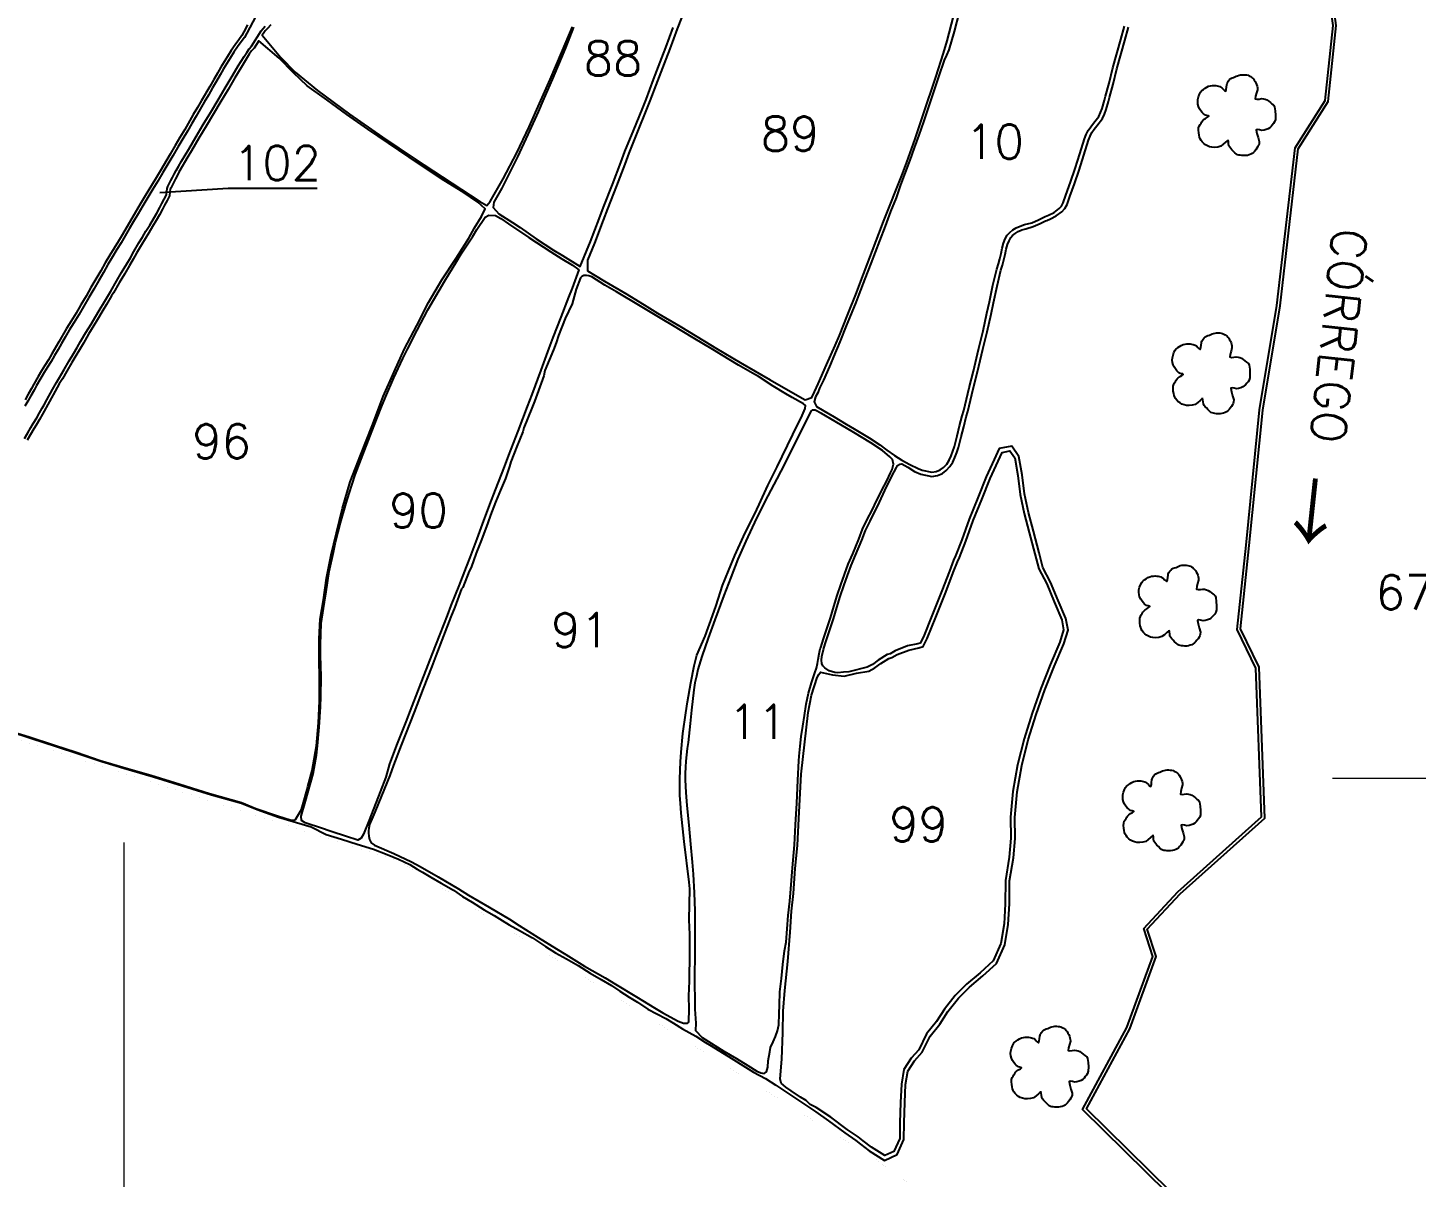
# Model space of a CAD drawing. Extents: x 736398 to 741648, y 7820208 to 7827633.
# Drawn here: x 739009 to 740327, y 7821821 to 7822912 of the extents above; entities that cross this region are included whole.
import ezdxf

# ---------------------------------------------------------------- set-up
doc = ezdxf.new("R2010")
doc.units = 0
doc.linetypes.add('CONTINUO', pattern=[0])
doc.linetypes.add('LIN0', pattern=[0])
for name, color, linetype in [('0114000935', 1, 'Continuous'), ('0114000935002', 5, 'Continuous'), ('0114000935010', 5, 'Continuous'), ('0114000935011', 5, 'Continuous'), ('0114000935088', 5, 'Continuous'), ('0114000935089', 5, 'Continuous'), ('0114000935090', 5, 'Continuous'), ('0114000935096', 5, 'Continuous'), ('0114000935097', 5, 'Continuous'), ('0114000935099', 5, 'Continuous'), ('0114000935102', 5, 'Continuous'), ('0114000935107', 5, 'Continuous'), ('CERCA', 54, 'CERCA_TopoEVN'), ('CURSOS_D_AGUA', 174, 'Continuous'), ('MATO', 3, 'Continuous'), ('TEXTO', 7, 'Continuous')]:
    doc.layers.add(name, color=color, linetype=linetype)
doc.layers.add('MALHA', color=253, linetype='Continuous', lineweight=13)
doc.styles.add('SIMPLEX', font='simplex', dxfattribs={"height": 0.2})
doc.styles.get("Standard").update_dxf_attribs({"font": 'arial.ttf'})
doc.linetypes.add('CERCA_TopoEVN', pattern='A,0.5,-0.2,["X",Standard,S=0.1,R=0,X=-0.1,Y=-0.05],-0.2', length=0.9)

# ---------------------------------------------------------------- blocks, each defined once
blk = doc.blocks.new('MATO')
at = {"layer": 'MATO', "linetype": 'LIN0', "elevation": 1413.2, "flags": 128}
blk.add_lwpolyline([(737601.87, 7822485.45), (737600.99, 7822484.68), (737600, 7822483.79), (737598.91, 7822482.97), (737597.65, 7822482.62), (737596.37, 7822482.48), (737595.15, 7822482.53), (737594.15, 7822482.75), (737593.26, 7822483.1), (737592.46, 7822483.57), (737591.73, 7822484.13), (737591.09, 7822484.76), (737590.56, 7822485.44), (737590.2, 7822486.09), (737589.94, 7822486.8), (737589.77, 7822487.59), (737589.61, 7822488.64), (737589.53, 7822489.72), (737589.56, 7822490.75), (737589.82, 7822491.51), (737590.18, 7822492.17), (737590.59, 7822492.75), (737590.89, 7822493.27), (737591.24, 7822493.76), (737591.67, 7822494.23), (737592.5, 7822494.77), (737593.28, 7822495.27), (737593.84, 7822495.7), (737593.59, 7822495.87), (737593.09, 7822496), (737592.46, 7822496.14), (737592.01, 7822496.4), (737591.57, 7822496.76), (737591.1, 7822497.26), (737590.51, 7822497.99), (737589.96, 7822498.84), (737589.5, 7822499.78), (737589.25, 7822500.74), (737589.15, 7822501.75), (737589.21, 7822502.78), (737589.5, 7822503.91), (737589.9, 7822504.98), (737590.36, 7822505.91), (737590.71, 7822506.39), (737591.11, 7822506.74), (737591.58, 7822507.03), (737592.25, 7822507.51), (737592.99, 7822507.98), (737593.79, 7822508.38), (737594.58, 7822508.57), (737595.36, 7822508.67), (737596.11, 7822508.69), (737596.78, 7822508.66), (737597.39, 7822508.57), (737597.97, 7822508.42), (737598.47, 7822508.26), (737598.95, 7822508.04), (737599.43, 7822507.75), (737600.02, 7822507.11), (737600.57, 7822506.57), (737601.04, 7822506.31), (737601.28, 7822507.05), (737601.42, 7822508.03), (737601.52, 7822509.05), (737601.63, 7822509.5), (737601.75, 7822509.84), (737601.93, 7822510.15), (737602.26, 7822510.67), (737602.66, 7822511.2), (737603.14, 7822511.67), (737603.7, 7822511.94), (737604.3, 7822512.14), (737604.92, 7822512.33), (737605.5, 7822512.61), (737606.08, 7822512.87), (737606.67, 7822513.1), (737607.32, 7822513.22), (737607.97, 7822513.28), (737608.63, 7822513.28), (737609.28, 7822513.25), (737609.9, 7822513.16), (737610.49, 7822513.02), (737611.03, 7822512.8), (737611.54, 7822512.54), (737612, 7822512.22), (737612.4, 7822511.88), (737612.78, 7822511.48), (737613.12, 7822511.01), (737613.49, 7822510.42), (737613.82, 7822509.77), (737614.1, 7822509.07), (737614.33, 7822508.45), (737614.47, 7822507.75), (737614.49, 7822506.92), (737614.09, 7822505.55), (737613.73, 7822504.2), (737613.59, 7822503.08), (737614.29, 7822502.88), (737615.24, 7822502.95), (737616.28, 7822503.12), (737617.06, 7822503.03), (737617.8, 7822502.86), (737618.51, 7822502.58), (737619.26, 7822502.08), (737619.97, 7822501.51), (737620.61, 7822500.92), (737621.1, 7822500.65), (737621.48, 7822500.26), (737621.77, 7822499.59), (737622.01, 7822497.93), (737622.12, 7822496.08), (737622.09, 7822494.3), (737621.78, 7822493.29), (737621.33, 7822492.53), (737620.79, 7822491.93), (737620.29, 7822491.32), (737619.73, 7822490.79), (737619.07, 7822490.36), (737618.21, 7822490.02), (737617.29, 7822489.77), (737616.36, 7822489.63), (737615.36, 7822489.9), (737614.53, 7822490.04), (737613.98, 7822489.84), (737614.27, 7822488.37), (737614.76, 7822486.63), (737615.25, 7822484.9), (737615.21, 7822484.02), (737615.01, 7822483.35), (737614.67, 7822482.8), (737614.25, 7822482.09), (737613.77, 7822481.41), (737613.24, 7822480.79), (737612.76, 7822480.29), (737612.24, 7822479.87), (737611.67, 7822479.54), (737610.96, 7822479.28), (737610.21, 7822479.09), (737609.44, 7822478.99), (737608.67, 7822478.97), (737607.92, 7822479.02), (737607.22, 7822479.12), (737606.64, 7822479.19), (737606.1, 7822479.33), (737605.56, 7822479.59), (737604.91, 7822480.14), (737604.27, 7822480.78), (737603.66, 7822481.46), (737603.14, 7822481.99), (737602.71, 7822482.54), (737602.36, 7822483.15), (737602.25, 7822484.07), (737602.15, 7822484.97), (737601.96, 7822485.71), (737601.96, 7822485.71)], dxfattribs=at)

msp = doc.modelspace()

# ---------------------------------------------------------------- linework, layer by layer
at = {"layer": '0114000935'}
msp.add_lwpolyline([(738992.1, 7822244.1), (739011.6, 7822238), (739035.8, 7822230.1), (739057, 7822223.1), (739078.8, 7822215.7), (739099.9, 7822209.4), (739127.9, 7822201.2), (739155.5, 7822192.7), (739183.1, 7822184.2), (739211.7, 7822176.1), (739226.6, 7822170), (739246.7, 7822162.9), (739277.6, 7822153.7), (739291.9, 7822146.4), (739306.6, 7822141.9), (739321.3, 7822137.3), (739336.8, 7822132.6), (739349.8, 7822127.3), (739360.6, 7822123.1), (739371.5, 7822117.8), (739378.5, 7822113.6), (739383.5, 7822110.5), (739391.4, 7822105.8), (739401.3, 7822100.2), (739412.8, 7822093.5), (739421.6, 7822087.5), (739430.6, 7822082.3), (739442.2, 7822074.9), (739451.4, 7822069.4), (739459.3, 7822064.8), (739465.9, 7822060.6), (739475.7, 7822055.3), (739488, 7822048.4), (739500.2, 7822040.2), (739509.9, 7822034.1), (739520.4, 7822028.4), (739531.3, 7822022), (739542.7, 7822014.8), (739553.2, 7822008.6), (739562.9, 7822003.1), (739570.8, 7821997.7), (739579.7, 7821991.9), (739587.8, 7821987.2), (739597.4, 7821980.4), (739614.6, 7821971.6), (739621.9, 7821967.3), (739630.4, 7821961.9), (739636.9, 7821958.3), (739643.1, 7821955), (739652.4, 7821949), (739657.5, 7821945.6), (739676.5, 7821934), (739687.6, 7821927.2), (739698, 7821920.8), (739709.4, 7821914.8), (739719.1, 7821908.5), (739757, 7821883.2), (739769.1, 7821874.6), (739784.5, 7821863.1), (739795, 7821856), (739799.4, 7821852.3), (739807.8, 7821846.1), (739822.3, 7821836.9), (739834.2, 7821842.5), (739840.7, 7821856.7), (739841, 7821872.6), (739841.6, 7821891.8), (739842.3, 7821909), (739844.6, 7821921.8), (739850.9, 7821931.5), (739858.2, 7821939.7), (739865.6, 7821954.8), (739874.8, 7821966.3), (739882.6, 7821978.4), (739892.5, 7821990.9), (739903, 7822001.3), (739915.8, 7822012.1), (739928.7, 7822024), (739936.7, 7822041.8), (739939.9, 7822061), (739941, 7822080.6), (739941.1, 7822102.4), (739944.7, 7822124.3), (739946.3, 7822142.7), (739946, 7822162.7), (739948.3, 7822186.9), (739952.6, 7822211.8), (739958.9, 7822236.3), (739966.5, 7822260.4), (739974.5, 7822283.8), (739983.3, 7822306), (739992.5, 7822327.5), (739996.6, 7822340.4), (739994.5, 7822351.5), (739987.2, 7822368.7), (739980.1, 7822386.1), (739972.6, 7822400), (739969.1, 7822413.9), (739963.7, 7822434.3), (739959, 7822452.2), (739955.2, 7822469.9), (739953, 7822487.9), (739949.9, 7822505.5), (739943.2, 7822515.2), (739931.3, 7822512.8), (739926.6, 7822502.6), (739918.9, 7822486.1), (739910.9, 7822466.1), (739902.8, 7822446), (739895.6, 7822426.2), (739889.7, 7822411.1), (739887.8, 7822406.8), (739883.9, 7822396.6), (739876.7, 7822377.9), (739867.4, 7822354.2), (739859.2, 7822334.2), (739856.1, 7822328.2), (739853.8, 7822327.5), (739844.2, 7822325.5), (739832.4, 7822320.9), (739827.8, 7822318.1), (739824.7, 7822317.3), (739816.4, 7822312.1), (739810.8, 7822308), (739805.9, 7822305.2), (739788.4, 7822300.9), (739783.4, 7822300.6), (739777.9, 7822300), (739775.2, 7822300.2), (739769.8, 7822301.9), (739765.5, 7822304.8), (739763.8, 7822306.7), (739762.8, 7822308.9), (739762.4, 7822311.8), (739762.9, 7822315.4), (739764.4, 7822322), (739766, 7822327.6), (739770.4, 7822340.7), (739773.7, 7822351.3), (739777.1, 7822362.1), (739780.2, 7822372.5), (739783.6, 7822382.4), (739787, 7822392.4), (739790.7, 7822402), (739794.9, 7822411.6), (739800.7, 7822425.8), (739804.3, 7822435.2), (739808.6, 7822444.1), (739813.2, 7822453.1), (739815.5, 7822457.8), (739824.6, 7822477.1), (739831.4, 7822490.7), (739833.7, 7822494.9), (739834.7, 7822496.9), (739836.7, 7822498), (739838.8, 7822498.3), (739844.3, 7822495.2), (739850.7, 7822491.1), (739856.9, 7822488.5), (739867.2, 7822486.5), (739872.5, 7822487.4), (739877.3, 7822489.1), (739881, 7822492), (739884.5, 7822495.7), (739887.3, 7822500), (739889.2, 7822504.5), (739890.9, 7822509), (739892.5, 7822513.8), (739895.1, 7822523.9), (739897.5, 7822533.4), (739900, 7822542.9), (739901.5, 7822548), (739902.8, 7822553.5), (739906.6, 7822569.5), (739910.5, 7822585.6), (739914.4, 7822601.8), (739915.7, 7822607.2), (739919.8, 7822623.7), (739923.5, 7822640.6), (739925.8, 7822651.4), (739929.2, 7822667.2), (739932.9, 7822682.2), (739934.4, 7822687.1), (739935.7, 7822692.2), (739936.9, 7822697.3), (739938, 7822702.3), (739939.2, 7822706.6), (739940.6, 7822710.3), (739942.2, 7822713.2), (739944, 7822715.3), (739946.4, 7822717.2), (739949.2, 7822718.9), (739952.7, 7822720.5), (739956.4, 7822721.6), (739963.5, 7822723.6), (739970.3, 7822726.5), (739975.2, 7822729), (739976.5, 7822729.5), (739979.9, 7822731), (739985.4, 7822733.8), (739990.8, 7822737.8), (739993.6, 7822740.8), (739995.7, 7822744.6), (739998.4, 7822752.1), (740002.8, 7822764.3), (740007.2, 7822777.4), (740011.7, 7822791.6), (740016.1, 7822805.6), (740017.5, 7822809.4), (740019.2, 7822812.9), (740021.4, 7822816.1), (740024, 7822819.4), (740029.2, 7822826.2), (740031.3, 7822830.4), (740032.8, 7822834.7), (740034.9, 7822842.6), (740035.9, 7822846.4), (740039.4, 7822858.9), (740043, 7822873.5), (740050.6, 7822900.3), (740054.2, 7822913.1)], dxfattribs=at)
at = {"layer": '0114000935002', "elevation": 637.6}
msp.add_lwpolyline([(739217.3, 7822915.1), (739213.8, 7822908.7), (739211.9, 7822905), (739208.9, 7822901), (739205.4, 7822896.3), (739201.7, 7822890.9), (739198.2, 7822885.3), (739195.1, 7822880), (739192, 7822874.9), (739188.8, 7822869.3), (739185.3, 7822863.2), (739181.5, 7822856.8), (739173.6, 7822843.3), (739169.7, 7822836.8), (739165.8, 7822830.1), (739157.6, 7822816), (739153.1, 7822808.4), (739148.5, 7822800.6), (739143.8, 7822792.5), (739134.3, 7822776.4), (739129.6, 7822768.5), (739120.1, 7822752.8), (739115.3, 7822745.1), (739110.8, 7822737.5), (739098.4, 7822716.3), (739094.7, 7822709.8), (739086.4, 7822696.5), (739082.1, 7822689.2), (739077.8, 7822681.6), (739068.6, 7822665.9), (739063.9, 7822657.7), (739059.1, 7822649.5), (739054.4, 7822641.4), (739049.8, 7822633.8), (739045.4, 7822626.8), (739038, 7822614.2), (739031.5, 7822602.8), (739028.2, 7822597.1), (739024.8, 7822591.9), (739021.5, 7822586.6), (739018.3, 7822581.2), (739014.2, 7822574.1), (739012.1, 7822569.8), (739009, 7822564.4), (739006, 7822559.3)], dxfattribs=at)
at = {"layer": '0114000935010'}
msp.add_lwpolyline([(739893.3, 7822927.2), (739888.4, 7822909), (739883.5, 7822891.6), (739881.3, 7822886.5), (739878.9, 7822881.7), (739873.7, 7822865.9), (739867.8, 7822848.8), (739863.7, 7822836.5), (739859.4, 7822823.3), (739854.9, 7822810.5), (739850.4, 7822798.4), (739846.2, 7822786.6), (739841.9, 7822774.9), (739837.5, 7822763.2), (739833.3, 7822751.1), (739828.1, 7822738.1), (739822.9, 7822724.1), (739817.5, 7822710.2), (739809.3, 7822688.6), (739803.6, 7822674.1), (739797.9, 7822659.2), (739795, 7822651.7), (739789.1, 7822636.9), (739786, 7822629.3), (739780, 7822614.2), (739773.9, 7822599.9), (739770.9, 7822593.1), (739765.6, 7822580.7), (739764.2, 7822577.9), (739760.7, 7822570.3), (739758.9, 7822565.9), (739756.6, 7822562.1), (739755.4, 7822557.4), (739757.6, 7822552.9), (739764.7, 7822548.6), (739774.6, 7822543.1), (739785.8, 7822536.2), (739793.6, 7822531.5), (739807.8, 7822523.1), (739818, 7822516.5), (739824.6, 7822511.5), (739831.7, 7822506.3), (739838.9, 7822501.8), (739846.3, 7822497.7), (739854.2, 7822494), (739858, 7822492.3), (739867.2, 7822490.5), (739871.5, 7822491.2), (739875.3, 7822492.6), (739878.3, 7822495), (739881.4, 7822498.1), (739883.7, 7822501.9), (739885.5, 7822506), (739887.2, 7822510.3), (739888.7, 7822515), (739891.3, 7822524.9), (739893.6, 7822534.4), (739896.2, 7822543.9), (739897.7, 7822549), (739898.9, 7822554.4), (739902.7, 7822570.4), (739906.7, 7822586.5), (739910.5, 7822602.7), (739911.8, 7822608.1), (739915.9, 7822624.6), (739919.6, 7822641.4), (739921.9, 7822652.2), (739925.3, 7822668.1), (739929, 7822683.3), (739930.5, 7822688.2), (739931.8, 7822693.2), (739933, 7822698.2), (739934.2, 7822703.2), (739935.4, 7822707.8), (739937, 7822711.9), (739938.8, 7822715.4), (739941.2, 7822718.2), (739944.1, 7822720.5), (739947.4, 7822722.5), (739951.3, 7822724.2), (739955.2, 7822725.5), (739962.2, 7822727.3), (739962.2, 7822727.3), (739968.6, 7822730.1), (739973.5, 7822732.6), (739975, 7822733.2), (739978.2, 7822734.6), (739983.3, 7822737.2), (739988.1, 7822740.8), (739990.3, 7822743.2), (739992, 7822746.2), (739994.6, 7822753.4), (739999, 7822765.7), (740003.4, 7822778.7), (740007.8, 7822792.8), (740012.3, 7822806.9), (740013.8, 7822811), (740015.7, 7822814.9), (740018.2, 7822818.5), (740020.9, 7822821.9), (740025.8, 7822828.3), (740027.6, 7822831.9), (740029, 7822835.8), (740031.1, 7822843.7), (740032.1, 7822847.4), (740035.6, 7822860), (740039.1, 7822874.5), (740046.8, 7822901.3), (740050.3, 7822914.1)], dxfattribs=at)
at = {"layer": '0114000935011'}
msp.add_lwpolyline([(739824.5, 7822482.3), (739828.1, 7822490), (739829.5, 7822493.1), (739830.8, 7822498.2), (739829.9, 7822502.5), (739827.3, 7822505.1), (739820.5, 7822510.9), (739809.3, 7822518.4), (739793.2, 7822528.3), (739775.4, 7822538.5), (739762.5, 7822546.2), (739756.4, 7822549.2), (739754.8, 7822549.5), (739753.5, 7822549.3), (739752.5, 7822548.6), (739751.3, 7822546.4), (739745.2, 7822534), (739737.8, 7822519.2), (739727.5, 7822498.8), (739719.9, 7822484), (739711.5, 7822467.9), (739700.7, 7822446.8), (739690.6, 7822425.1), (739683, 7822407.9), (739676.4, 7822390.6), (739669.7, 7822373.4), (739661.1, 7822350.1), (739654.9, 7822332.9), (739648.8, 7822315.4), (739645.1, 7822303.2), (739643.6, 7822296.8), (739642.3, 7822290.3), (739641.3, 7822283.8), (739639, 7822264.4), (739637.8, 7822251.8), (739635.8, 7822233.8), (739635, 7822228), (739634.2, 7822222), (739633.6, 7822216.1), (739633.2, 7822210.2), (739633, 7822204.3), (739633, 7822198.3), (739633.3, 7822192.3), (739633.6, 7822186.3), (739634.6, 7822174), (739636.6, 7822155.3), (739638, 7822137.3), (739639.6, 7822120.3), (739640.6, 7822108.7), (739641.6, 7822091), (739642.1, 7822073.9), (739642.2, 7822054.5), (739642.1, 7822035), (739642, 7822028.4), (739641.8, 7822015.6), (739641.9, 7822003), (739642.1, 7821991), (739642.3, 7821980.4), (739643.1, 7821967.2), (739642.9, 7821960.2), (739649.1, 7821953.8), (739657.5, 7821948.4), (739669.7, 7821940.8), (739681.8, 7821933.6), (739692.6, 7821927.1), (739700.9, 7821921.8), (739704.7, 7821920.1), (739708.1, 7821919.5), (739710.2, 7821921), (739711.4, 7821925.4), (739711.8, 7821931.6), (739713.4, 7821940.1), (739713.9, 7821944), (739716.4, 7821949.6), (739718.8, 7821954.5), (739720.8, 7821959.9), (739721.9, 7821965.6), (739722.4, 7821976.3), (739722.6, 7821984.5), (739723, 7821997.1), (739724.4, 7822009.6), (739725.7, 7822023), (739727.3, 7822036.1), (739728.8, 7822044.3), (739729.9, 7822056.9), (739730.9, 7822069.5), (739732.5, 7822083), (739733.4, 7822094.9), (739735, 7822114.9), (739736.8, 7822136.7), (739737.9, 7822155.6), (739739.1, 7822176.2), (739740, 7822198.1), (739740.9, 7822216.3), (739741.3, 7822220.9), (739742.3, 7822230.2), (739743.2, 7822239.6), (739744.7, 7822249.4), (739746.3, 7822259.5), (739747.8, 7822270.2), (739750, 7822280.6), (739753, 7822290.5), (739754.5, 7822295.2), (739756.1, 7822299.9), (739757.6, 7822304.5), (739758.8, 7822308.8), (739759.4, 7822312.7), (739760.2, 7822318.1), (739761.2, 7822322.7), (739761.7, 7822323.9), (739764.4, 7822332.1), (739767.5, 7822341.6), (739770.9, 7822352.2), (739774.2, 7822363), (739777.3, 7822373.4), (739780.8, 7822383.4), (739784.2, 7822393.4), (739787.9, 7822403.2), (739792.1, 7822412.8), (739797.9, 7822426.9), (739801.5, 7822436.4), (739805.9, 7822445.4), (739810.5, 7822454.5), (739812.8, 7822459.1), (739819.9, 7822473.3)], close=True, dxfattribs=at)
at = {"layer": '0114000935088', "linetype": 'CONTINUO', "elevation": 625.3}
msp.add_lwpolyline([(739527, 7822912.9), (739519.2, 7822893.5), (739515.1, 7822883.7), (739506.6, 7822863.5), (739497.8, 7822843), (739493.2, 7822832.5), (739483.4, 7822811.1), (739473.7, 7822789.9), (739468.8, 7822779.8), (739458.8, 7822760.2), (739451.1, 7822746.8), (739450.6, 7822741.9), (739456.1, 7822735.9), (739469.1, 7822727.4), (739476.1, 7822722.7), (739491.4, 7822712.1), (739508, 7822701.4), (739516.3, 7822696.2), (739533.1, 7822685.9), (739543.1, 7822709.4), (739551.4, 7822731.1), (739555.5, 7822742), (739563.9, 7822763.7), (739571.8, 7822784.6), (739575.8, 7822794.9), (739584.1, 7822815.5), (739592, 7822834.9), (739595.8, 7822844.5), (739603, 7822863.4), (739610.8, 7822884), (739614.6, 7822893.8), (739621.7, 7822912.8)], dxfattribs=at)
at = {"layer": '0114000935089', "linetype": 'CONTINUO', "elevation": 623.9}
msp.add_lwpolyline([(739633.1, 7822930.9), (739625.4, 7822911.3), (739618.3, 7822892.4), (739614.6, 7822882.6), (739606.7, 7822862), (739599.5, 7822843.1), (739595.7, 7822833.5), (739587.8, 7822814), (739579.5, 7822793.5), (739575.5, 7822783.1), (739567.6, 7822762.3), (739559.2, 7822740.6), (739555.1, 7822729.7), (739546.8, 7822708), (739540.3, 7822691.7), (739540.1, 7822681.7), (739547.4, 7822677.1), (739556.4, 7822671.7), (739577.4, 7822659.4), (739596.6, 7822647.7), (739606.7, 7822641.6), (739628, 7822629), (739651.2, 7822614.8), (739662.7, 7822608), (739685.1, 7822594.6), (739713.7, 7822578.1), (739726.5, 7822570.8), (739747, 7822559.3), (739753.3, 7822561.4), (739755.9, 7822566.9), (739759.3, 7822574.2), (739767.3, 7822592.4), (739775.4, 7822610.9), (739779.4, 7822620.4), (739787.1, 7822639.6), (739795.6, 7822660.8), (739799.8, 7822671.8), (739808.4, 7822694.4), (739817, 7822716.9), (739821.4, 7822728.4), (739839.3, 7822773.9), (739843.4, 7822785), (739851.4, 7822807), (739859.1, 7822829.8), (739871.2, 7822865.7), (739878.3, 7822888.4), (739881.7, 7822900), (739887.9, 7822923.3)], dxfattribs=at)
at = {"layer": '0114000935090', "linetype": 'CONTINUO', "elevation": 607.7}
msp.add_lwpolyline([(739526, 7822687), (739532, 7822682.6), (739525.5, 7822665.1), (739522.2, 7822656.5), (739514.8, 7822637.8), (739507.2, 7822618.3), (739503.5, 7822608.2), (739496, 7822587.2), (739487.4, 7822564.2), (739483, 7822552.7), (739473.9, 7822529.3), (739465.2, 7822506.7), (739461, 7822495.6), (739452.6, 7822473.7), (739447.1, 7822459.8), (739443.8, 7822451.2), (739441.4, 7822444.7), (739435, 7822427.3), (739428.4, 7822409.5), (739425, 7822400.5), (739417.9, 7822382.6), (739410.4, 7822363.8), (739406.8, 7822354.5), (739399.8, 7822336.5), (739392.3, 7822317.4), (739388.4, 7822307.4), (739380.4, 7822286.3), (739371.9, 7822264.1), (739367.7, 7822253.5), (739359.5, 7822232.9), (739352.2, 7822213.5), (739348.7, 7822200.9), (739343.2, 7822186.8), (739332.7, 7822160), (739327.3, 7822146.7), (739325.1, 7822142.9), (739321.9, 7822141.1), (739320.2, 7822141.7), (739312.4, 7822144.2), (739295.7, 7822149.6), (739287.6, 7822152.3), (739272.1, 7822157.5), (739268.4, 7822159.6), (739268.2, 7822163.9), (739272.4, 7822178), (739274.6, 7822186), (739279.5, 7822204.1), (739282.7, 7822221.8), (739283.9, 7822230.6), (739285.4, 7822248.2), (739286.5, 7822267.5), (739286.8, 7822277.1), (739287.2, 7822296.3), (739286.7, 7822316.7), (739286.7, 7822326.8), (739287.3, 7822346.7), (739290.4, 7822366.9), (739291.9, 7822376.8), (739294.9, 7822396), (739298.9, 7822414.6), (739301, 7822423.9), (739305.5, 7822442.4), (739310.9, 7822461), (739313.7, 7822470.2), (739319.4, 7822488.1), (739326.7, 7822507), (739337.6, 7822534.7), (739344.5, 7822552.6), (739348.3, 7822561.7), (739356.4, 7822580.2), (739364.9, 7822598.4), (739369.2, 7822607.4), (739378.3, 7822625.4), (739388.7, 7822644.5), (739393.9, 7822653.9), (739404.6, 7822672.1), (739415.1, 7822689.3), (739420.3, 7822697.7), (739430.9, 7822713.8), (739435.1, 7822720.9), (739443.1, 7822732.5), (739446.5, 7822734.4), (739452.8, 7822734.3), (739457.9, 7822731.2), (739465.2, 7822726.4), (739484.5, 7822713.3), (739505.4, 7822699.6), (739515.7, 7822693.1)], close=True, dxfattribs=at)
at = {"layer": '0114000935096', "elevation": 637.6}
msp.add_lwpolyline([(738991.3, 7822245), (739010, 7822239.2), (739033.9, 7822231.4), (739054.5, 7822224.7), (739077.3, 7822216.8), (739098.7, 7822210.4), (739125.4, 7822202.6), (739152.9, 7822194.2), (739181.2, 7822185.4), (739211.7, 7822176.8), (739225.1, 7822171.2), (739245.6, 7822164), (739258.7, 7822160.1), (739261.3, 7822159.9), (739263, 7822160.6), (739268.4, 7822170), (739270.5, 7822176.8), (739273.8, 7822189.3), (739274.7, 7822192.1), (739278.8, 7822207.3), (739282.7, 7822230.7), (739284.6, 7822252.5), (739285.5, 7822273.2), (739285.8, 7822294), (739285.3, 7822313.4), (739285.3, 7822332.1), (739286.4, 7822351), (739289.3, 7822369.4), (739292.4, 7822389.9), (739296.6, 7822412.1), (739301.9, 7822433), (739307.5, 7822456.3), (739314.8, 7822481.2), (739325, 7822507.4), (739335.8, 7822534.4), (739346.1, 7822562.2), (739356.6, 7822585.7), (739366.4, 7822607.7), (739378.1, 7822629.8), (739389.3, 7822651.7), (739401.9, 7822673.2), (739415.4, 7822693.6), (739427.5, 7822712.8), (739432.9, 7822722.4), (739439.5, 7822733.3), (739443.1, 7822740.5), (739435.9, 7822747), (739422.1, 7822756.2), (739404.2, 7822767.4), (739386.2, 7822779), (739370.9, 7822789.5), (739351.1, 7822803), (739331.4, 7822816.2), (739311.7, 7822830.1), (739292.7, 7822844.1), (739274, 7822857.3), (739260.9, 7822869.8), (739247.4, 7822883.6), (739228, 7822900.2), (739223.6, 7822893.2), (739221.1, 7822890.6), (739219, 7822887.4), (739211.1, 7822874.7), (739205.2, 7822864.9), (739198.8, 7822854), (739191.9, 7822842.3), (739184.9, 7822830.6), (739177.9, 7822819.1), (739171, 7822807.6), (739167.6, 7822801.7), (739164, 7822795.7), (739160.5, 7822789.9), (739152.1, 7822775.4), (739150.3, 7822772), (739148.8, 7822769), (739147.3, 7822766), (739144.4, 7822760.3), (739143.9, 7822759.1), (739143.5, 7822756.6), (739143.1, 7822753), (739140.9, 7822748.3), (739138.4, 7822744.1), (739136.6, 7822740.3), (739133.6, 7822734.8), (739130.5, 7822729.5), (739127, 7822723.6), (739123.4, 7822717.7), (739120, 7822712.1), (739116.7, 7822706.5), (739111.9, 7822698.5), (739108.6, 7822692.7), (739105.1, 7822686.6), (739100.3, 7822678.6), (739095.5, 7822670.4), (739090, 7822660.9), (739088.1, 7822657.8), (739083.3, 7822649.7), (739079.9, 7822644.1), (739074.8, 7822635.5), (739071.3, 7822629.6), (739066.3, 7822621.4), (739061.4, 7822613), (739050.5, 7822594.6), (739045.7, 7822586.5), (739041.4, 7822579), (739038.5, 7822574.2), (739034.7, 7822567.5), (739029.3, 7822557.7), (739022.5, 7822545.5), (739019.8, 7822540.6), (739016.4, 7822535.1), (739014.2, 7822531.5), (739011.2, 7822526.2), (739007.9, 7822520.9)], dxfattribs=at)
at = {"layer": '0114000935097', "elevation": 632.2}
msp.add_lwpolyline([(739239.4, 7822915.1), (739236.3, 7822911.9), (739234.1, 7822909.5), (739232.8, 7822907.7), (739231.2, 7822905.3), (739248.7, 7822884.4), (739262.6, 7822870.3), (739283.9, 7822852.9), (739314.1, 7822830.4), (739345.4, 7822808.5), (739376.6, 7822787.6), (739402, 7822770.9), (739437.9, 7822747.6), (739444.7, 7822743.8), (739447.7, 7822747.4), (739460.2, 7822768.9), (739473.1, 7822793.8), (739484.7, 7822818.4), (739494.7, 7822840.6), (739504.6, 7822863.2), (739515.5, 7822888.8), (739526, 7822913.5)], dxfattribs=at)
at = {"layer": '0114000935099'}
msp.add_lwpolyline([(739983.5, 7822367.2), (739990.6, 7822350.4), (739992.4, 7822340.7), (739988.7, 7822328.9), (739979.6, 7822307.5), (739970.8, 7822285.2), (739962.7, 7822261.6), (739955, 7822237.4), (739948.7, 7822212.6), (739944.3, 7822187.4), (739942, 7822162.9), (739942.3, 7822142.9), (739940.7, 7822124.8), (739937.1, 7822102.7), (739937, 7822080.7), (739935.9, 7822061.5), (739932.9, 7822043), (739925.4, 7822026.4), (739913.2, 7822015.2), (739900.3, 7822004.3), (739889.5, 7821993.5), (739879.3, 7821980.7), (739871.6, 7821968.7), (739862.2, 7821957), (739854.8, 7821941.9), (739847.7, 7821934), (739840.8, 7821923.4), (739838.3, 7821909.4), (739837.6, 7821892), (739837, 7821872.7), (739836.7, 7821857.6), (739831.1, 7821845.5), (739822.6, 7821841.5), (739810.1, 7821849.4), (739801.9, 7821855.5), (739797.4, 7821859.2), (739786.9, 7821866.4), (739771.4, 7821877.9), (739757.4, 7821887.1), (739751.6, 7821890.1), (739747.9, 7821893.9), (739742.5, 7821896.9), (739733.8, 7821902.9), (739728.5, 7821906.6), (739724.1, 7821910.4), (739723.2, 7821914.3), (739724.8, 7821933), (739725.6, 7821958.4), (739726.2, 7821978.5), (739727.7, 7821998.3), (739730.4, 7822025.8), (739732.6, 7822053.8), (739734.1, 7822073.7), (739735.9, 7822090.5), (739737.5, 7822114.1), (739739.6, 7822135.9), (739740.9, 7822161.6), (739743.2, 7822203.8), (739749.7, 7822262.2), (739752.8, 7822278.7), (739758.4, 7822295.6), (739759.8, 7822298.4), (739761.6, 7822300.5), (739773, 7822298), (739784.1, 7822296.9), (739795.7, 7822299.5), (739807.3, 7822301.4), (739813, 7822304.6), (739818.7, 7822308.8), (739826.3, 7822313.6), (739829.4, 7822314.4), (739834.2, 7822317.3), (739845.3, 7822321.6), (739854.9, 7822323.6), (739858.9, 7822324.9), (739862.8, 7822332.6), (739871.1, 7822352.7), (739880.5, 7822376.4), (739887.6, 7822395.2), (739891.5, 7822405.3), (739893.4, 7822409.6), (739899.4, 7822424.8), (739906.5, 7822444.6), (739914.6, 7822464.6), (739922.6, 7822484.5), (739930.2, 7822501), (739934, 7822509.3), (739941.4, 7822510.7), (739946.2, 7822504), (739949, 7822487.4), (739951.3, 7822469.3), (739955.1, 7822451.3), (739959.8, 7822433.3), (739965.2, 7822412.9), (739968.8, 7822398.6), (739976.4, 7822384.4)], close=True, dxfattribs=at)
at = {"layer": '0114000935102', "elevation": 637.6}
for points in [[(739227.9, 7822928.8), (739216.5, 7822907.2), (739214.4, 7822903.3), (739211.3, 7822899.2), (739207.9, 7822894.5), (739204.2, 7822889.3), (739200.8, 7822883.7), (739197.7, 7822878.5), (739194.6, 7822873.4), (739191.4, 7822867.8), (739187.9, 7822861.7), (739184.1, 7822855.3), (739180.1, 7822848.5), (739176.2, 7822841.8), (739172.3, 7822835.3), (739168.4, 7822828.6), (739164.4, 7822821.7), (739160.2, 7822814.4), (739155.7, 7822806.9), (739151, 7822799.1), (739146.4, 7822791), (739141.6, 7822782.9), (739136.9, 7822774.9), (739132.2, 7822766.9), (739127.4, 7822759.1), (739122.6, 7822751.2), (739117.9, 7822743.5), (739113.4, 7822735.9), (739109.1, 7822728.6), (739104.9, 7822721.5), (739101, 7822714.8), (739097.3, 7822708.3), (739093.2, 7822701.8), (739089, 7822694.9), (739084.7, 7822687.7), (739080.4, 7822680.1), (739075.9, 7822672.4), (739071.2, 7822664.4), (739066.5, 7822656.2), (739061.7, 7822648), (739057, 7822639.9), (739052.3, 7822632.3), (739048, 7822625.2), (739044.2, 7822618.7), (739040.6, 7822612.7), (739037.3, 7822606.9), (739034.1, 7822601.3), (739030.8, 7822595.6), (739027.4, 7822590.3), (739024.1, 7822585), (739020.9, 7822579.7), (739016.9, 7822572.7), (739014.7, 7822568.4), (739011.6, 7822562.9), (739008.6, 7822557.8), (739005.8, 7822553)], [(739005.4, 7822522.4), (739008.6, 7822527.8), (739011.6, 7822533), (739013.8, 7822536.7), (739017.2, 7822542.2), (739019.8, 7822546.9), (739022.3, 7822551.3), (739024, 7822554.3), (739026.6, 7822559.1), (739032.1, 7822568.9), (739035.9, 7822575.7), (739038.8, 7822580.5), (739043.1, 7822588), (739048, 7822596.2), (739052.3, 7822603.5), (739055.4, 7822608.8), (739058.8, 7822614.5), (739063.7, 7822623), (739068.7, 7822631.1), (739072.2, 7822637), (739077.4, 7822645.7), (739080.7, 7822651.3), (739085.6, 7822659.3), (739087.5, 7822662.4), (739092.9, 7822671.9), (739097.7, 7822680.1), (739102.5, 7822688.2), (739106, 7822694.1), (739109.3, 7822700), (739114.2, 7822708.1), (739117.5, 7822713.6), (739120.8, 7822719.3), (739124.4, 7822725.1), (739127.9, 7822731), (739131, 7822736.3), (739133.9, 7822741.7), (739135.8, 7822745.5), (739138.2, 7822749.7), (739140.2, 7822753.8), (739140.5, 7822757), (739141, 7822759.9), (739141.7, 7822761.6), (739144.6, 7822767.3), (739146.1, 7822770.3), (739147.6, 7822773.3), (739149.5, 7822776.8), (739151.8, 7822780.8), (739154.6, 7822785.8), (739157.9, 7822791.4), (739161.5, 7822797.3), (739165, 7822803.2), (739168.4, 7822809.2), (739175.3, 7822820.7), (739182.4, 7822832.2), (739189.3, 7822843.9), (739196.2, 7822855.5), (739202.6, 7822866.4), (739208.5, 7822876.3), (739211.3, 7822880.8), (739214, 7822885.1), (739216.5, 7822889.1), (739218.8, 7822892.4), (739221.2, 7822895), (739230.3, 7822909.4), (739231.7, 7822911.5), (739234.1, 7822913.9)]]:
    msp.add_lwpolyline(points, dxfattribs=at)
at = {"layer": '0114000935107', "linetype": 'CONTINUO', "elevation": 607.7}
msp.add_lwpolyline([(739635.2, 7821967.4), (739636.1, 7821967.8), (739636.5, 7821969), (739636.8, 7821980.5), (739636.6, 7821993.2), (739637, 7822007.3), (739637.4, 7822033.9), (739637.3, 7822051.4), (739636.9, 7822065.4), (739637.3, 7822094.8), (739636.9, 7822101.1), (739631.9, 7822139.8), (739629.1, 7822166.6), (739628.4, 7822176.2), (739628, 7822183.6), (739627.8, 7822199.3), (739628.5, 7822215.3), (739629.2, 7822224.7), (739630.9, 7822242.2), (739633.5, 7822262.1), (739635.3, 7822272.4), (739638.5, 7822290.4), (739641.6, 7822306.7), (739644.1, 7822316.8), (739652.1, 7822334.9), (739658.9, 7822354.2), (739662.4, 7822363.9), (739668.4, 7822382.8), (739674.1, 7822396.9), (739680.2, 7822411.5), (739690.1, 7822432.8), (739698.9, 7822450.3), (739703.4, 7822459.9), (739711.4, 7822477.7), (739720.3, 7822495.5), (739725.2, 7822505.4), (739735.3, 7822526.3), (739744, 7822544.3), (739746.9, 7822550.9), (739747.2, 7822553.8), (739745.4, 7822555.4), (739734.7, 7822561.4), (739728.7, 7822564.9), (739716.4, 7822572.1), (739702.5, 7822581.3), (739696.9, 7822584.5), (739683.6, 7822592.1), (739667.6, 7822601.8), (739659.1, 7822607), (739640.7, 7822618.1), (739621.1, 7822629.7), (739611.1, 7822635.7), (739590.6, 7822648), (739567.7, 7822661.6), (739556.8, 7822668.1), (739544.2, 7822675.9), (739541.6, 7822676.9), (739539.2, 7822677.3), (739536.6, 7822677.3), (739534.7, 7822676.3), (739533.7, 7822675.1), (739529.3, 7822664.2), (739525.5, 7822650.4), (739518.9, 7822636.4), (739512.6, 7822620.4), (739510.5, 7822613.3), (739508, 7822606.7), (739499.8, 7822586.9), (739498.7, 7822582), (739489.7, 7822557.6), (739487.3, 7822551.2), (739479.7, 7822532.7), (739478.8, 7822528.8), (739473, 7822514.9), (739467.3, 7822500.4), (739466.1, 7822496), (739462.2, 7822484.5), (739457.7, 7822473.5), (739452.8, 7822461.9), (739448.2, 7822449.7), (739445.5, 7822442.5), (739439.6, 7822426.1), (739434.6, 7822413.5), (739429.7, 7822400.1), (739427.9, 7822396.4), (739421.7, 7822381.1), (739420.6, 7822379.6), (739414.1, 7822362.3), (739410.5, 7822353.1), (739403.5, 7822335.1), (739396.1, 7822316), (739392.2, 7822306), (739384.1, 7822284.9), (739375.6, 7822262.7), (739371.4, 7822252), (739363.2, 7822231.4), (739356, 7822212.1), (739352.3, 7822202.5), (739344.5, 7822183.2), (739338.2, 7822167.7), (739335.5, 7822161), (739333.1, 7822155.9), (739332.4, 7822152.4), (739332.3, 7822149.9), (739332.3, 7822147.9), (739332.6, 7822144.9), (739333, 7822141.7), (739334.6, 7822138.6), (739337.8, 7822136.4), (739356.4, 7822128.4), (739372.9, 7822120.5), (739381.4, 7822115.9), (739398.4, 7822106.2), (739417.6, 7822094.7), (739427.3, 7822088.9), (739446.7, 7822077.3), (739466, 7822065.9), (739475.3, 7822060.1), (739493.2, 7822048.6), (739510.7, 7822038), (739519.6, 7822032.5), (739537.5, 7822021.4), (739556.9, 7822010.2), (739566.8, 7822004.4), (739586.7, 7821992.2), (739603.7, 7821981.9), (739611.9, 7821977), (739626.2, 7821969.1), (739631.4, 7821967.4)], close=True, dxfattribs=at)
at = {"layer": 'CERCA', "color": 54, "ltscale": 75, "const_width": 0.01}
msp.add_lwpolyline([(737585.3, 7824407.5), (737658.5, 7823406.2), (737607.9, 7823092.5), (737636.4, 7822964.5), (737645.9, 7822926.1), (737657.7, 7822864), (738228.9, 7822508.9), (738786.7, 7822297.9), (738958.7, 7822249.6), (739361.8, 7822120.8), (739817.4, 7821835.6), (740000.8, 7821698.8), (740045.4, 7821664.2)], dxfattribs=at)
at = {"layer": 'CURSOS_D_AGUA'}
for points in [[(740090.9, 7821806.2), (740010.3, 7821885.4), (740052.4, 7821963.2), (740077, 7822030.7), (740068.5, 7822057.3), (740100.9, 7822092.1), (740180.4, 7822163.2), (740175, 7822304.5), (740157.4, 7822341.1), (740165.7, 7822421), (740178.6, 7822549.7), (740195, 7822648.8), (740212.2, 7822798.6), (740240.8, 7822843.4), (740248.4, 7822914.6), (740239.9, 7822975.9), (740258.8, 7823036.5), (740308, 7823069), (740334.9, 7823131)], [(740093.6, 7821807.8), (740014, 7821885.9), (740055.2, 7821962), (740080.2, 7822030.6), (740071.9, 7822056.6), (740103, 7822090), (740183.5, 7822161.9), (740178, 7822305.3), (740160.5, 7822341.7), (740168.6, 7822420.7), (740181.6, 7822549.3), (740198, 7822648.4), (740215.1, 7822797.6), (740243.7, 7822842.4), (740251.4, 7822914.7), (740243, 7822975.6), (740261.4, 7823034.6), (740310.4, 7823067), (740337.9, 7823130.3)]]:
    msp.add_lwpolyline(points, dxfattribs=at)
at = {"layer": 'MALHA'}
for points in [[(740247.7, 7822200), (741397.9, 7822200)], [(739100, 7821044.1), (739100, 7822138.8)]]:
    msp.add_lwpolyline(points, dxfattribs=at)
at = {"layer": 'TEXTO', "color": 7, "elevation": 637.6}
msp.add_lwpolyline([(739134.1, 7822756.1), (739198.9, 7822760.2), (739283.3, 7822760.2)], dxfattribs=at)

# ---------------------------------------------------------------- block references
at = {"layer": 'MATO', "xscale": 2.239684877590782, "yscale": 2.239684877590782, "zscale": 2.239684877590782}
for p in [(-911847.5, -9697096.8), (-911871.7, -9697342), (-911903.4, -9697562.5), (-911918.7, -9697757), (-912025.2, -9698000.4)]:
    msp.add_blockref('MATO', p, dxfattribs=at)

# ---------------------------------------------------------------- texts
at = {"layer": 'TEXTO', "linetype": 'Continuous', "style": 'SIMPLEX'}
for s, p in [('88', (739536.6, 7822867.1)), ('89', (739704.8, 7822795.6)), ('10', (739899, 7822788.1)), ('96', (739164.8, 7822503.6)), ('90', (739351.8, 7822437.8)), ('91', (739505.6, 7822324.2)), ('11', (739673.9, 7822237.2)), ('99', (739826.8, 7822139.8))]:
    msp.add_text(s, height=32.5, dxfattribs=at).set_placement(p)
at = {"layer": 'TEXTO', "color": 7, "style": 'SIMPLEX'}
msp.add_text('102', height=32.5, dxfattribs=at).set_placement((739203.5, 7822767.8))
at = {"layer": 'TEXTO', "style": 'SIMPLEX'}
msp.add_text('67.880 (1 de 2) (2°ORI - UBERABA)', height=32.5, dxfattribs=at).set_placement((740288.7, 7822360.2))
at = {"layer": 'TEXTO', "width": 219.305, "attachment_point": 1, "rotation": 263.8883, "style": 'SIMPLEX'}
for s, insert, char_height in [('CÓRREGO', (740280.8, 7822719.9), 32.5), ('{\\fSimSun|b0|i0|c134|p2;→}', (740255.9, 7822484.6), 50)]:
    msp.add_mtext(s, dxfattribs=dict(at, insert=insert, char_height=char_height))

doc.saveas('drawing.dxf')
